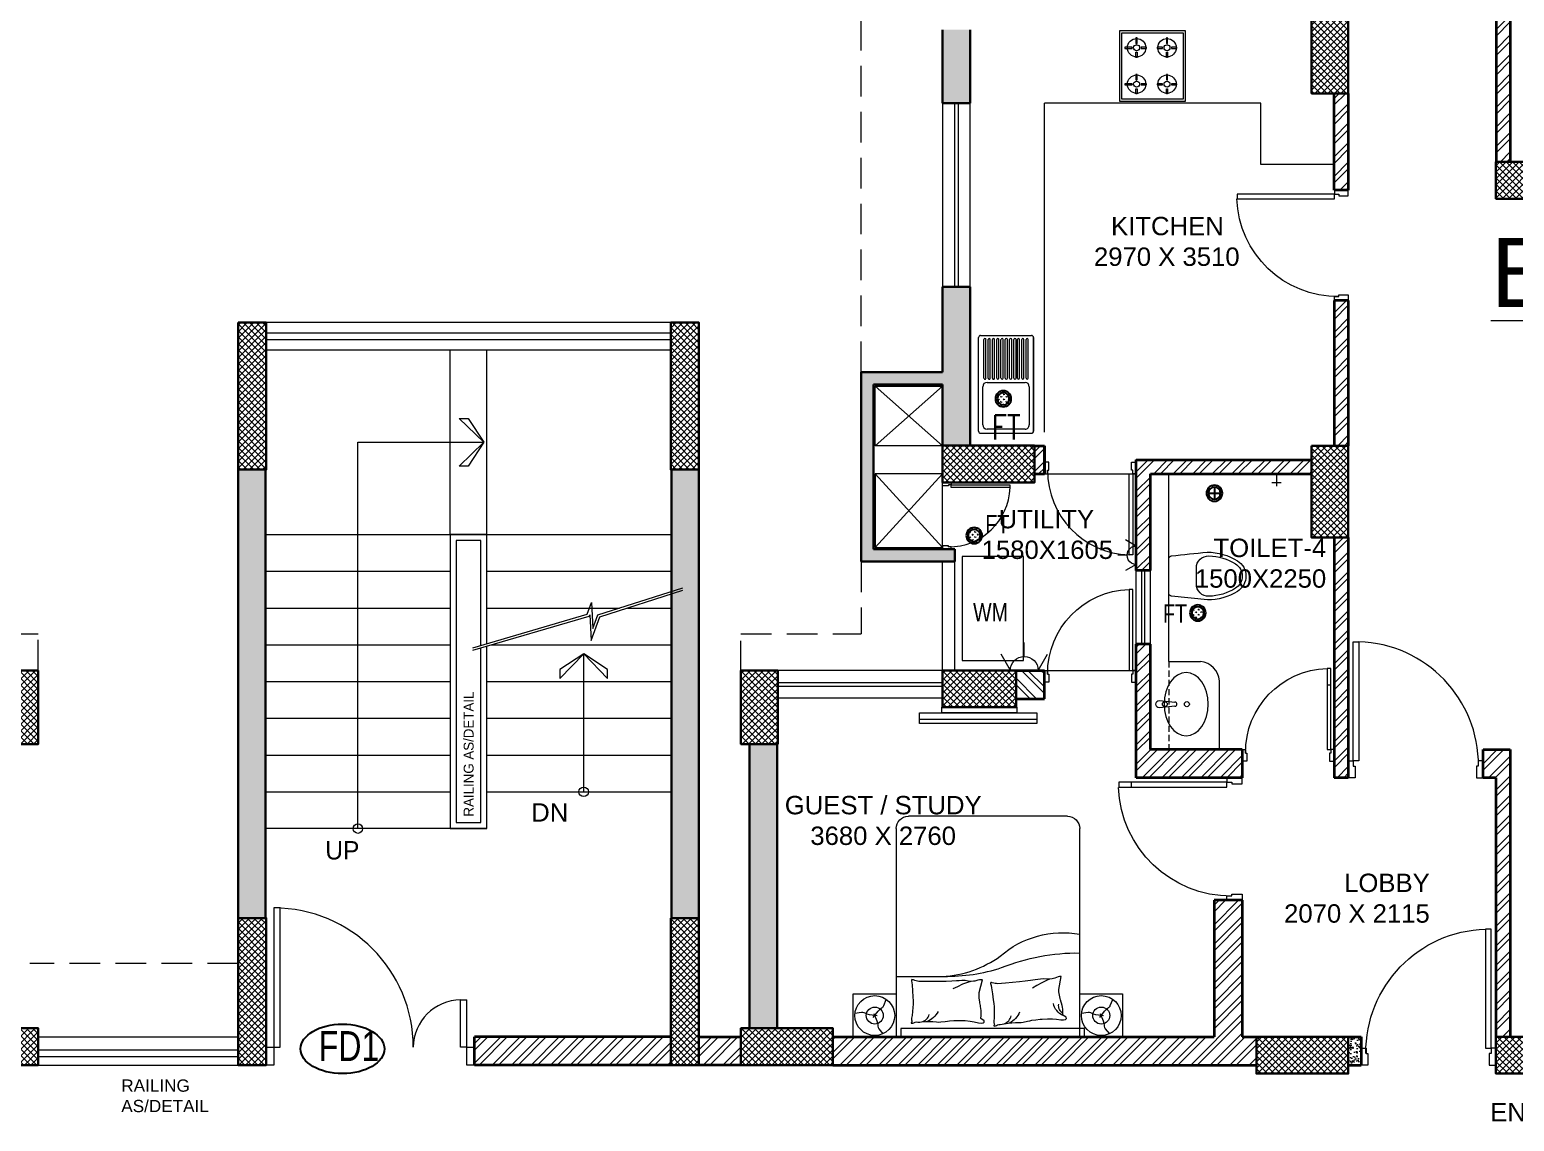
# Model space of a CAD drawing. Header units: millimetres. Extents: x 2919505 to 2966223, y -2460693 to -2283121.
# Drawn here: x 2939426 to 2951538, y -2301320 to -2292411 of the extents above; entities that cross this region are included whole.
import ezdxf
from ezdxf.enums import TextEntityAlignment as Align

# ---------------------------------------------------------------- set-up
doc = ezdxf.new("R2010")
doc.units = ezdxf.units.MM
doc.header["$LTSCALE"] = 100
doc.header["$MEASUREMENT"] = 0
doc.linetypes.add('DASHED2', pattern=[0.375, 0.25, -0.125])
doc.linetypes.add('HIDDEN', pattern=[0.375, 0.25, -0.125])
for name, color, linetype, lineweight in [('ACC BLOCK', 211, 'Continuous', 30), ('ch45_a-3B3T1S_3B3T1S-ch45_twr4_L1-2 _ L5-6_Top-1 - A-EQPM-PRHT', 2, 'Continuous', 13), ('COL H', 252, 'Continuous', 5), ('door', 35, 'Continuous', 13), ('DW-NO', 7, 'Continuous', 25), ('EL-POWER POINT', 5, 'Continuous', 9), ('FIX', 152, 'Continuous', 18), ('fixtures', 151, 'Continuous', 5), ('furn', 12, 'Continuous', 13), ('furniture', 5, 'Continuous', 18), ('hidden', 127, 'HIDDEN', 5), ('MKG TEXT', 7, 'Continuous', 25), ('POWER', 5, 'Continuous', 9), ('PROJ.', 7, 'DASHED2', 18), ('RAILING', 222, 'Continuous', 15), ('Stairs', 2, 'Continuous', 18), ('text', 7, 'Continuous', 9), ('WALL', 1, 'Continuous', 35), ('WALL HATCH', 43, 'Continuous', 5), ('win', 150, 'Continuous', 18)]:
    doc.layers.add(name, color=color, linetype=linetype, lineweight=lineweight)
for name, color, linetype, lineweight, true_color in [('cutout', 7, 'HIDDEN', 20, 0x0544ff), ('Sleevs', 7, 'Continuous', 20, 0xf500f5), ('STR. COLUMN', 7, 'Continuous', 30, 0xf50000)]:
    doc.layers.add(name, color=color, linetype=linetype, lineweight=lineweight, true_color=true_color)
for name, color, linetype in [('MKG  ARROW', 7, 'Continuous'), ('PAEROW', 2, 'Continuous'), ('TEXT-4', 30, 'Continuous')]:
    doc.layers.add(name, color=color, linetype=linetype)
doc.styles.add('ARIAL', font='arial.ttf')
doc.styles.add('CENTURY-GOTHIC', font='GOTHIC.TTF', dxfattribs={"height": 150})
doc.styles.add('MENAKA2', font='romans.shx', dxfattribs={"width": 0.8, "height": 1500})
doc.styles.add('RMJMnotes', font='romans.shx', dxfattribs={"width": 0.8})
doc.styles.add('S', font='GOTHIC.TTF')
doc.styles.get("Standard").update_dxf_attribs({"font": 'sanss___.ttf'})
pattern_1 = [(45, (1553.26, 147869.81), (-79.549513, 79.549513), []), (45, (1606.3, 147869.81), (-79.549513, 79.549513), [])]
pattern_2 = [(45, (36.67, 147869.8), (-79.549513, 79.549513), []), (45, (89.7, 147869.8), (-79.549513, 79.549513), [])]
pattern_3 = [(140, (494018.035, -5246160.6), (6.2752135, 71.7260183), [7.5, -82.5]), (85, (494018.035, -5246160.6), (-75.2192134, -13.8751334), [6, -66]), (190.4514445, (494018.56, -5246154.62), (-68.9439991, 57.8508847), [6.3740192, -70.1142112]), (136.1842, (493998.035, -5246160.6), (16.551928, 106.724133), [11.25, -123.75]), (186.6356355, (493999.41, -5246151.7), (-97.41186, 93.4661946), [9.5610342, -105.171376]), (81.184164, (493998.03, -5246160.6), (-97.41186, 93.4661945), [9, -99]), (111, (494003.035, -5246150.6), (40.2618891, 59.6907052), [7.5, -82.5]), (56, (494003.035, -5246150.6), (-72.5150045, 24.3315332), [6, -66]), (161.4514447, (494006.39, -5246145.62), (-32.2531153, 84.0222377), [6.374019, -70.1142112]), (127.5, (494018.035, -5246160.598), (-33.28938538, 1.21598553), [0, -65.2, 0, -67, 0, -66.25]), (97.5, (494018.035, -5246160.598), (-39.4411712, 26.30695374), [0, -38.2, 0, -63.7, 0, -25.25]), (57.5, (494018.035, -5246182.898), (2.25548717, 53.38224362), [0, -25, 0, -78, 0, -103.5]), (47.5, (494018.035, -5246192.898), (-10.01049823, 58.31861693), [0, -32.5, 0, -51.8, 0, -73.5])]

# ---------------------------------------------------------------- blocks, each defined once
blk = doc.blocks.new('col-1')
at = {"layer": 'COL H', "lineweight": 5, "ltscale": 0.1}
h = blk.add_hatch(dxfattribs=at)
h.set_pattern_fill('ANSI37', color=256, scale=300)
h.paths.add_polyline_path([(2928695, -2448501), (2928695, -2448801), (2929445, -2448801), (2929445, -2448501)])
at = {"layer": 'STR. COLUMN', "color": 4}
blk.add_lwpolyline([(2928695, -2448501), (2928695, -2448801), (2929445, -2448801), (2929445, -2448501)], close=True, dxfattribs=at)
blk = doc.blocks.new('col6')
at = {"layer": 'COL H', "lineweight": 5, "ltscale": 0.1}
h = blk.add_hatch(dxfattribs=at)
h.set_pattern_fill('ANSI37', color=256, scale=300)
h.paths.add_polyline_path([(2936070, -2431591), (2935770, -2431591), (2935770, -2432191), (2936070, -2432191)])
at = {"layer": 'STR. COLUMN', "color": 4}
blk.add_lwpolyline([(2936070, -2431591), (2935770, -2431591), (2935770, -2432191), (2936070, -2432191)], close=True, dxfattribs=at)
blk = doc.blocks.new('col11')
at = {"layer": 'COL H', "lineweight": 5, "ltscale": 0.1}
h = blk.add_hatch(dxfattribs=at)
h.set_pattern_fill('ANSI37', color=256, scale=300)
h.paths.add_polyline_path([(2941089, -2447531), (2941319, -2447531), (2941319, -2448731), (2941089, -2448731)])
at = {"layer": 'STR. COLUMN', "color": 4}
blk.add_lwpolyline([(2941089, -2447531), (2941319, -2447531), (2941319, -2448731), (2941089, -2448731)], close=True, dxfattribs=at)
blk = doc.blocks.new('A$C4EBC2541')
at = {"layer": 'door', "linetype": 'Continuous'}
for p, q in [((34, 120), (34, 958)), ((34, 958), (74, 958)), ((74, 958), (74, 120)), ((74, 120), (34, 120))]:
    blk.add_line(p, q, dxfattribs=at)
for points in [[(48, 0), (0, 0), (0, 120), (34, 120), (34, 82), (48, 82)], [(902, 0), (950, 0), (950, 120), (916, 120), (916, 82), (902, 82)]]:
    blk.add_lwpolyline(points, close=True, dxfattribs=at)
at = {"layer": 'door', "lineweight": 9, "ltscale": 0.5}
blk.add_arc((47, 89), 870, 359.5132, 88.1997, dxfattribs=at)
blk = doc.blocks.new('A$C73D479BF')
at = {"layer": 'door'}
for p, q in [((1586, 145), (1586, 532)), ((1586, 532), (1637, 532)), ((1637, 145), (1637, 532)), ((1637, 145), (1586, 145))]:
    blk.add_line(p, q, dxfattribs=at)
for centre, radius, start, end in [((63, 145), 1137, 0, 90), ((1586, 145), 386, 90, 180)]:
    blk.add_arc(centre, radius, start, end, dxfattribs=at)
for points in [[(114, 145), (114, 1282), (63, 1282), (63, 145)], [(63, 0), (0, 0), (0, 145), (63, 145)], [(1637, 145), (1700, 145), (1700, 0), (1637, 0)]]:
    blk.add_3dface(points, dxfattribs=at)
blk = doc.blocks.new('JHKJHGK')
at = {"layer": 'ch45_a-3B3T1S_3B3T1S-ch45_twr4_L1-2 _ L5-6_Top-1 - A-EQPM-PRHT', "ltscale": 0.005}
for centre, radius in [((-931723, -368988, 0), 74.9), ((-931475, -368988, 0), 74.9), ((-931723, -368988, 0), 24.3), ((-931475, -368988, 0), 24.3), ((-931723, -369285, 0), 74.9), ((-931723, -369285, 0), 24.3), ((-931475, -369285, 0), 74.9), ((-931475, -369285, 0), 24.3)]:
    blk.add_circle(centre, radius, dxfattribs=at)
for points in [[(-931323, -368851, 0), (-931863, -368851, 0), (-931863, -369423, 0), (-931323, -369423, 0)], [(-931341, -368869, 0), (-931845, -368869, 0), (-931845, -369405, 0), (-931341, -369405, 0)], [(-931719, -368908, 0), (-931728, -368908, 0), (-931728, -368952, 0), (-931719, -368952, 0)], [(-931470, -368908, 0), (-931479, -368908, 0), (-931479, -368952, 0), (-931470, -368952, 0)], [(-931759, -368984, 0), (-931818, -368984, 0), (-931818, -368993, 0), (-931759, -368993, 0)], [(-931719, -369068, 0), (-931728, -369068, 0), (-931728, -369024, 0), (-931719, -369024, 0)], [(-931643, -368984, 0), (-931687, -368984, 0), (-931687, -368993, 0), (-931643, -368993, 0)], [(-931511, -368984, 0), (-931555, -368984, 0), (-931555, -368993, 0), (-931511, -368993, 0)], [(-931470, -369068, 0), (-931479, -369068, 0), (-931479, -369024, 0), (-931470, -369024, 0)], [(-931395, -368984, 0), (-931439, -368984, 0), (-931439, -368993, 0), (-931395, -368993, 0)], [(-931759, -369281, 0), (-931818, -369281, 0), (-931818, -369290, 0), (-931759, -369290, 0)], [(-931719, -369205, 0), (-931728, -369205, 0), (-931728, -369249, 0), (-931719, -369249, 0)], [(-931643, -369281, 0), (-931687, -369281, 0), (-931687, -369290, 0), (-931643, -369290, 0)], [(-931511, -369281, 0), (-931555, -369281, 0), (-931555, -369290, 0), (-931511, -369290, 0)], [(-931470, -369205, 0), (-931479, -369205, 0), (-931479, -369249, 0), (-931470, -369249, 0)], [(-931395, -369281, 0), (-931439, -369281, 0), (-931439, -369290, 0), (-931395, -369290, 0)], [(-931719, -369365, 0), (-931728, -369365, 0), (-931728, -369322, 0), (-931719, -369322, 0)], [(-931470, -369365, 0), (-931479, -369365, 0), (-931479, -369322, 0), (-931470, -369322, 0)]]:
    blk.add_3dface(points, dxfattribs=at)
blk = doc.blocks.new('A$C36853A70')
at = {"layer": 'furn', "ltscale": 0.005}
blk.add_line((84, 0), (84, 800), dxfattribs=at)
blk.add_lwpolyline([(39, 648), (0, 648), (0, 136), (39, 136)], close=True, dxfattribs=at)
blk.add_3dface([(111, 800, 0), (39, 800, 0), (39, 0, 0), (111, 0, 0)], dxfattribs=at)
blk = doc.blocks.new('A$C332B1A55')
at = {"layer": 'FIX'}
for p, q in [((0, 18), (0, 432)), ((18, 450), (782, 450)), ((35, 70), (35, 380)), ((70, 415), (381, 415)), ((416, 380), (416, 70)), ((451, 406), (765, 406)), ((451, 389), (765, 389)), ((451, 371), (765, 371)), ((800, 432), (800, 18)), ((451, 354), (765, 354)), ((451, 336), (765, 336)), ((451, 319), (765, 319)), ((451, 301), (765, 301)), ((451, 284), (765, 284)), ((451, 266), (765, 266)), ((451, 248), (765, 248)), ((451, 231), (765, 231)), ((451, 213), (765, 213)), ((451, 196), (765, 196)), ((451, 178), (765, 178)), ((451, 161), (765, 161)), ((451, 143), (765, 143)), ((451, 131), (765, 131)), ((18, 0), (782, 0)), ((782, 0), (18, 0)), ((381, 35), (70, 35)), ((451, 114), (765, 114)), ((451, 96), (765, 96)), ((451, 79), (765, 79)), ((451, 61), (765, 61)), ((451, 44), (765, 44))]:
    blk.add_line(p, q, dxfattribs=at)
for centre, major_axis, start_param, end_param in [((18, 432), (-12.4, 12.4), -0.785398, 0.785398), ((70, 380), (-24.8, 24.8), -0.785398, 0.785398), ((381, 380), (24.8, 24.8), 5.497787, 7.068583), ((451, 397), (6.2, 6.2), 0.785398, 3.926991), ((451, 362), (6.2, 6.2), 0.785398, 3.926991), ((765, 397), (6.2, 6.2), 3.926991, 7.068583), ((765, 362), (-6.2, 6.2), 2.356194, 5.497787), ((782, 432), (12.4, 12.4), 5.497787, 7.068583), ((451, 327), (6.2, 6.2), 0.785398, 3.926991), ((451, 292), (-6.2, 6.2), -0.785398, 2.356194), ((451, 257), (-6.2, 6.2), -0.785398, 2.356194), ((765, 327), (-6.2, 6.2), 2.356194, 5.497787), ((765, 292), (-6.2, 6.2), 2.356194, 5.497787), ((765, 257), (6.2, 6.2), 3.926991, 7.068583), ((451, 222), (-6.2, 6.2), -0.785398, 2.356194), ((451, 187), (-6.2, 6.2), -0.785398, 2.356194), ((451, 152), (-6.2, 6.2), -0.785398, 2.356194), ((451, 123), (-6.2, 6.2), -0.785398, 2.356194), ((765, 222), (6.2, 6.2), 3.926991, 7.068583), ((765, 187), (6.2, 6.2), 3.926991, 7.068583), ((765, 152), (6.2, 6.2), 3.926991, 7.068583), ((765, 123), (6.2, 6.2), 3.926991, 7.068583), ((18, 18), (12.4, 12.4), 2.356194, 3.926991), ((70, 70), (24.8, 24.8), 2.356194, 3.926991), ((381, 70), (24.8, 24.8), 3.926991, 5.497787), ((451, 88), (-6.2, 6.2), -0.785398, 2.356194), ((451, 53), (-6.2, 6.2), -0.785398, 2.356194), ((765, 88), (6.2, 6.2), 3.926991, 7.068583), ((765, 53), (6.2, 6.2), 3.926991, 7.068583), ((782, 18), (-12.4, 12.4), 2.356194, 3.926991)]:
    blk.add_ellipse(centre, major_axis=major_axis, ratio=1, start_param=start_param, end_param=end_param, dxfattribs=at)
blk = doc.blocks.new('FT')
h = blk.add_hatch()
h.set_pattern_fill('GRASS', color=1, scale=30, style=0)
h.set_pattern_definition([(90, (-291077.183, -132848.178), (-21.2132034, 21.2132034), [5.625, -36.801407]), (45, (-291077.183, -132848.178), (-21.2132034, 21.2132034), [5.625, -24.375]), (135, (-291077.183, -132848.178), (-21.2132034, -21.2132034), [5.625, -24.375])])
h.paths.add_polyline_path([(50, 0, 1), (-50, 0, 1)])
at = {"ltscale": 0.01}
for radius in [65, 50]:
    blk.add_circle((0, 0), radius, dxfattribs=at)
blk = doc.blocks.new('FCO')
at = {"ltscale": 0.01}
for radius in [65, 50]:
    blk.add_circle((0, 0), radius, dxfattribs=at)
at = {"layer": 'MKG  ARROW', "color": 1, "ltscale": 0.1}
for p, q in [((-50, 0), (50, 0)), ((0, -50), (0, 50))]:
    blk.add_line(p, q, dxfattribs=at)
blk = doc.blocks.new('WC-WH')
for points in [[(315, 195), (22, 165, 0.384412), (0, 140), (0, -140, 0.383904), (22, -165, 0.001434), (314, -195, 0.140641), (560, -125, 0.259738), (630, 0, 0.259738), (560, 125, 0.139471)], [(225, 65), (225, -65, 0.422961), (328, -165, 0.13189), (544, -100, 0.259738), (600, 0, 0.259738), (544, 100, 0.13189), (328, 165, 0.422961)]]:
    blk.add_lwpolyline(points, format="xyb", close=True)
blk.add_arc((316, -170), 25, 264.2811, 270.16)
blk = doc.blocks.new('power po')
at = {"layer": 'EL-POWER POINT', "ltscale": 2}
for p, q in [((0, 165), (191, 275)), ((165, 0), (330, 0)), ((0, -165), (191, -275))]:
    blk.add_line(p, q, dxfattribs=at)
blk.add_arc((0, 0), 165, 270, 90, dxfattribs=at)
blk = doc.blocks.new('16A')
at = {"layer": 'EL-POWER POINT', "ltscale": 2, "xscale": -0.0391304347848196, "yscale": 0.0391304347795085, "zscale": 0.039130434782787, "rotation": 269.9774580211669}
blk.add_blockref('power po', (0.71, 0), dxfattribs=at)

msp = doc.modelspace()

# ---------------------------------------------------------------- hatches: boundary and pattern name
at = {"layer": 'WALL HATCH'}
h = msp.add_hatch(dxfattribs=at)
h.set_pattern_fill('ANSI32', color=256, scale=300, style=0)
h.set_pattern_definition(pattern_1)
h.paths.add_polyline_path([(2951504.2, -2291306.5), (2951389.2, -2291306.5), (2951389.2, -2293491.3), (2951504.2, -2293491.3)])
h = msp.add_hatch(dxfattribs=at)
h.set_pattern_fill('AR-CONC', color=8, scale=10, angle=90, style=0)
h.set_pattern_definition(pattern_3)
h.paths.add_polyline_path([(2946874.2, -2293011.4), (2946874.2, -2292411.4), (2947099.2, -2292411.4), (2947099.2, -2293011.4)])
h.paths.add_polyline_path([(2946874.2, -2295806.4), (2946874.2, -2294511.4), (2947099.2, -2294511.4), (2947099.2, -2295806.4)])
h = msp.add_hatch(dxfattribs=at)
h.set_pattern_fill('ANSI32', color=256, scale=300, style=0)
h.set_pattern_definition([(45, (0, 147869.8), (-79.549513, 79.549513), []), (45, (53.03, 147869.8), (-79.549513, 79.549513), [])])
h.paths.add_polyline_path([(2948454.2, -2298516.6), (2948454.2, -2297871.4), (2948454.2, -2297871.4), (2948454.2, -2297776.7), (2948454.2, -2297427.9), (2948569.2, -2297426.5), (2948569.2, -2298286.6), (2949319.2, -2298286.6), (2949319.2, -2298516.6), (2949190.6, -2298516.6), (2949189.2, -2298516.6)])
h.paths.add_polyline_path([(2950069.2, -2295806.4), (2950069.2, -2294621.3), (2950184.2, -2294621.3), (2950184.2, -2295806.4)])
h.paths.add_polyline_path([(2950184.2, -2292964.1), (2950184.2, -2292931.4), (2950069.2, -2292931.4), (2950069.2, -2293721.3), (2950184.2, -2293721.3), (2950184.2, -2292967.8)])
h.paths.add_polyline_path([(2949884.2, -2296036.3), (2949884.2, -2295921.3), (2948454.2, -2295920), (2948454.2, -2296826.5), (2948569.2, -2296826.5), (2948569.2, -2296035)])
h.paths.add_polyline_path([(2950184.2, -2296582.3), (2950184.2, -2296556.4), (2950069.2, -2296556.4), (2950069.2, -2298421.9), (2950069.2, -2298516.6), (2950184.2, -2298516.6), (2950184.2, -2296594.8)])
h = msp.add_hatch(dxfattribs=at)
h.set_pattern_fill('AR-CONC', color=8, scale=10, angle=90, style=0)
h.set_pattern_definition(pattern_3)
h.paths.add_polyline_path([(2946874.4, -2295306.4), (2946309.2, -2295306.4), (2946309.2, -2296651.4), (2946974.2, -2296651.4), (2946974.2, -2296751.4), (2946209.2, -2296751.4), (2946209.2, -2295206.4), (2946874.4, -2295206.4)])
h = msp.add_hatch(dxfattribs=at)
h.set_pattern_fill('ANSI32', color=256, scale=300, style=0)
h.set_pattern_definition(pattern_1)
h.paths.add_polyline_path([(2947624.2, -2295806.4), (2947624.2, -2296035.8), (2947704.2, -2296035.7), (2947704.2, -2295806.3)])
h = msp.add_hatch(dxfattribs=at)
h.set_pattern_fill('AR-CONC', color=8, scale=10, style=0)
h.set_pattern_definition([(50, (450, 147869.8), (71.7260183, -6.2752135), [7.5, -82.5]), (355, (450, 147869.8), (-13.8751334, 75.2192134), [6, -66]), (100.4514445, (455.98, 147869.28), (57.8508847, 68.9439991), [6.3740192, -70.1142112]), (46.1842, (450, 147889.8), (106.724133, -16.551928), [11.25, -123.75]), (96.6356355, (458.89, 147888.42), (93.4661946, 97.41186), [9.5610342, -105.171376]), (351.184164, (450, 147889.8), (93.4661945, 97.41186), [9, -99]), (21, (460, 147884.8), (59.6907052, -40.2618891), [7.5, -82.5]), (326, (460, 147884.8), (24.3315332, 72.5150045), [6, -66]), (71.4514447, (464.975, 147881.446), (84.0222377, 32.2531153), [6.374019, -70.1142112]), (37.5, (450, 147869.8), (1.21598553, 33.28938538), [0, -65.2, 0, -67, 0, -66.25]), (7.5, (450, 147869.8), (26.30695374, 39.4411712), [0, -38.2, 0, -63.7, 0, -25.25]), (327.5, (427.7, 147869.8), (53.38224362, -2.25548717), [0, -25, 0, -78, 0, -103.5]), (317.5, (417.7, 147869.8), (58.31861693, 10.01049823), [0, -32.5, 0, -51.8, 0, -73.5])])
h.paths.add_polyline_path([(2941350.9, -2296001.3), (2941125.9, -2296001.3), (2941125.9, -2299661.3), (2941125.9, -2299661.3), (2941350.9, -2299661.3)])
h = msp.add_hatch(dxfattribs=at)
h.set_pattern_fill('AR-CONC', color=8, scale=10, style=0)
h.set_pattern_definition([(50, (909.996, 147869.8), (71.7260183, -6.2752135), [7.5, -82.5]), (355, (909.996, 147869.8), (-13.8751334, 75.2192134), [6, -66]), (100.4514445, (915.97, 147869.28), (57.8508847, 68.9439991), [6.3740192, -70.1142112]), (46.1842, (910, 147889.8), (106.724133, -16.551928), [11.25, -123.75]), (96.6356355, (918.89, 147888.42), (93.4661946, 97.41186), [9.5610342, -105.171376]), (351.184164, (910, 147889.8), (93.4661945, 97.41186), [9, -99]), (21, (919.996, 147884.8), (59.6907052, -40.2618891), [7.5, -82.5]), (326, (919.996, 147884.8), (24.3315332, 72.5150045), [6, -66]), (71.4514447, (924.97, 147881.446), (84.0222377, 32.2531153), [6.374019, -70.1142112]), (37.5, (909.996, 147869.8), (1.21598553, 33.28938538), [0, -65.2, 0, -67, 0, -66.25]), (7.5, (909.996, 147869.8), (26.30695374, 39.4411712), [0, -38.2, 0, -63.7, 0, -25.25]), (327.5, (887.696, 147869.8), (53.38224362, -2.25548717), [0, -25, 0, -78, 0, -103.5]), (317.5, (877.696, 147869.8), (58.31861693, 10.01049823), [0, -32.5, 0, -51.8, 0, -73.5])])
h.paths.add_polyline_path([(2944885.9, -2296001.3), (2944660.9, -2296001.3), (2944660.9, -2299661.3), (2944885.9, -2299661.3), (2944885.9, -2299647.7), (2944885.9, -2299659.7)])
h = msp.add_hatch(dxfattribs=at)
h.set_pattern_fill('ANSI32', color=256, scale=300, angle=-90, style=0)
h.set_pattern_definition([(315, (-1286.74, 147984.81), (79.549513, 79.549513), []), (315, (-1286.74, 147931.77), (79.549513, 79.549513), [])])
h.paths.add_polyline_path([(2947474.2, -2297871.4), (2947474.2, -2297641.4), (2947704.2, -2297641.4), (2947704.2, -2297871.4)])
h = msp.add_hatch(dxfattribs=at)
h.set_pattern_fill('AR-CONC', color=8, scale=10, style=0)
h.set_pattern_definition([(50, (73.466, 147869.8), (71.7260183, -6.2752135), [7.5, -82.5]), (355, (73.466, 147869.8), (-13.8751334, 75.2192134), [6, -66]), (100.4514445, (79.44, 147869.28), (57.8508847, 68.9439991), [6.3740192, -70.1142112]), (46.1842, (73.47, 147889.8), (106.724133, -16.551928), [11.25, -123.75]), (96.6356355, (82.36, 147888.42), (93.4661946, 97.41186), [9.5610342, -105.171376]), (351.184164, (73.47, 147889.8), (93.4661945, 97.41186), [9, -99]), (21, (83.466, 147884.8), (59.6907052, -40.2618891), [7.5, -82.5]), (326, (83.466, 147884.8), (24.3315332, 72.5150045), [6, -66]), (71.4514447, (88.44, 147881.446), (84.0222377, 32.2531153), [6.374019, -70.1142112]), (37.5, (73.466, 147869.8), (1.21598553, 33.28938538), [0, -65.2, 0, -67, 0, -66.25]), (7.5, (73.466, 147869.8), (26.30695374, 39.4411712), [0, -38.2, 0, -63.7, 0, -25.25]), (327.5, (51.166, 147869.8), (53.38224362, -2.25548717), [0, -25, 0, -78, 0, -103.5]), (317.5, (41.166, 147869.8), (58.31861693, 10.01049823), [0, -32.5, 0, -51.8, 0, -73.5])])
h.paths.add_polyline_path([(2945299.3, -2300561.3), (2945524.3, -2300561.3), (2945524.3, -2300111.3), (2945524.3, -2300631.3), (2945524.3, -2298091.4), (2945524.3, -2298091.4), (2945524.3, -2298241.4), (2945299.3, -2298241.4)])
h = msp.add_hatch(dxfattribs=at)
h.set_pattern_fill('ANSI32', color=256, scale=300, style=0)
h.set_pattern_definition(pattern_1)
h.paths.add_polyline_path([(2951284.2, -2298516.6), (2951284.2, -2298286.6), (2951504.2, -2298286.6), (2951504.2, -2300631.3), (2951389.2, -2300631.3), (2951389.2, -2298516.6)])
h = msp.add_hatch(dxfattribs=at)
h.set_pattern_fill('ANSI32', color=256, scale=300, style=0)
h.set_pattern_definition(pattern_2)
h.paths.add_polyline_path([(2945979.2, -2300861.3), (2945992.4, -2300861.3), (2946117.4, -2300861.3), (2949434.2, -2300861.3), (2949434.2, -2300631.3), (2945979.2, -2300631.3)])
h.paths.add_polyline_path([(2949319.2, -2299516.6), (2949089.2, -2299516.6), (2949089.2, -2300631.3), (2949319.2, -2300631.3)])
h = msp.add_hatch(dxfattribs=at)
h.set_pattern_fill('ANSI32', color=256, scale=300, style=0)
h.set_pattern_definition([(45, (700.14, 147869.8), (-79.549513, 79.549513), []), (45, (753.17, 147869.8), (-79.549513, 79.549513), [])])
h.paths.add_polyline_path([(2943055.9, -2300631.3), (2943055.9, -2300861.3), (2944655.9, -2300861.3), (2944655.9, -2300631.3)])
h = msp.add_hatch(dxfattribs=at)
h.set_pattern_fill('ANSI32', color=256, scale=300, style=0)
h.set_pattern_definition(pattern_2)
h.paths.add_polyline_path([(2945229.3, -2300861.3), (2945229.3, -2300631.3), (2944885.9, -2300631.3), (2944885.9, -2300861.3)])
h = msp.add_hatch(dxfattribs=at)
h.set_pattern_fill('AR-CONC', color=256, scale=10, style=0)
h.set_pattern_definition([(50, (0, 147869.805), (71.7260183, -6.2752135), [7.5, -82.5]), (355, (0, 147869.805), (-13.8751334, 75.2192134), [6, -66]), (100.4514445, (5.98, 147869.28), (57.8508847, 68.9439991), [6.3740192, -70.1142112]), (46.1842, (0, 147889.805), (106.724133, -16.551928), [11.25, -123.75]), (96.6356355, (8.89, 147888.43), (93.4661946, 97.41186), [9.5610342, -105.171376]), (351.184164, (0, 147889.8), (93.4661945, 97.41186), [9, -99]), (21, (10, 147884.805), (59.6907052, -40.2618891), [7.5, -82.5]), (326, (10, 147884.805), (24.3315332, 72.5150045), [6, -66]), (71.4514447, (14.974, 147881.45), (84.0222377, 32.2531153), [6.374019, -70.1142112]), (37.5, (0, 147869.805), (1.21598553, 33.28938538), [0, -65.2, 0, -67, 0, -66.25]), (7.5, (0, 147869.805), (26.30695374, 39.4411712), [0, -38.2, 0, -63.7, 0, -25.25]), (327.5, (-22.3, 147869.805), (53.38224362, -2.25548717), [0, -25, 0, -78, 0, -103.5]), (317.5, (-32.3, 147869.805), (58.31861693, 10.01049823), [0, -32.5, 0, -51.8, 0, -73.5])])
h.paths.add_polyline_path([(2950289.2, -2300631.3), (2950184.2, -2300631.3), (2950184.2, -2300861.3), (2950289.2, -2300861.3)])

# ---------------------------------------------------------------- linework, layer by layer
at = {"layer": 'ACC BLOCK', "ltscale": 0.1}
for p, q in [((2946874.2, -2293011.4), (2946874.2, -2292411.4)), ((2947099.2, -2293011.4), (2947099.2, -2292411.4)), ((2947099.2, -2293011.4), (2946874.2, -2293011.4)), ((2947099.2, -2294511.4), (2946874.2, -2294511.4)), ((2946874.2, -2295206.4), (2946874.2, -2294511.4)), ((2947099.2, -2295806.4), (2947099.2, -2294511.4)), ((2946874.2, -2295206.4), (2946209.2, -2295206.4)), ((2946209.2, -2296751.4), (2946209.2, -2295206.4)), ((2946874.2, -2295306.4), (2946309.2, -2295306.4)), ((2946309.2, -2296651.4), (2946309.2, -2295306.4)), ((2946874.2, -2295921.4), (2946874.2, -2295306.4)), ((2941125.9, -2299661.3), (2941125.9, -2296001.3)), ((2941350.9, -2299661.3), (2941350.9, -2296001.3)), ((2944660.9, -2299661.3), (2944660.9, -2296001.3)), ((2944885.9, -2299661.3), (2944885.9, -2296001.3)), ((2946974.2, -2296751.4), (2946209.2, -2296751.4)), ((2946974.2, -2296651.4), (2946309.2, -2296651.4)), ((2946974.2, -2296751.4), (2946974.2, -2296651.4)), ((2945299.3, -2298241.4), (2945299.3, -2300561.3)), ((2945524.3, -2298241.4), (2945524.3, -2300561.3))]:
    msp.add_line(p, q, dxfattribs=at)
at = {"layer": 'ch45_a-3B3T1S_3B3T1S-ch45_twr4_L1-2 _ L5-6_Top-1 - A-EQPM-PRHT', "ltscale": 0.005}
for points in [[(2948856.5, -2292422.1), (2948316.9, -2292422.1), (2948316.9, -2292993.6), (2948856.5, -2292993.6)], [(2948839, -2292439.6), (2948334.4, -2292439.6), (2948334.4, -2292976.1), (2948839, -2292976.1)]]:
    msp.add_3dface(points, dxfattribs=at)
at = {"layer": 'cutout', "color": 160, "linetype": 'Continuous', "ltscale": 0.1, "true_color": 0x0040ff}
for p, q in [((2946324.2, -2295806.4), (2946874.2, -2295321.4)), ((2946324.2, -2295321.4), (2946874.2, -2295806.4)), ((2946874.2, -2296636.4), (2946324.2, -2296036.4)), ((2946874.2, -2296036.4), (2946324.2, -2296636.4))]:
    msp.add_line(p, q, dxfattribs=at)
for points in [[(2946324.2, -2295321.4), (2946874.2, -2295321.4), (2946874.2, -2295806.4), (2946324.2, -2295806.4)], [(2946874.2, -2296636.4), (2946874.2, -2296036.4), (2946324.2, -2296036.4), (2946324.2, -2296636.4)]]:
    msp.add_lwpolyline(points, close=True, dxfattribs=at)
at = {"layer": 'door', "linetype": 'Continuous'}
for p, q in [((2948454.2, -2296033.6), (2948454.2, -2295920)), ((2950042.7, -2297760), (2950010.8, -2297760)), ((2948411.3, -2298548.4), (2948411.3, -2298586.7))]:
    msp.add_line(p, q, dxfattribs=at)
at = {"layer": 'door'}
for p, q in [((2947704.2, -2296036.4), (2948454.2, -2296035)), ((2947704.2, -2297641.4), (2948454.2, -2297641.4))]:
    msp.add_line(p, q, dxfattribs=at)
at = {"layer": 'DW-NO', "color": 1, "true_color": 0xff0f0f}
msp.add_ellipse((2941978, -2300729.2), major_axis=(341.7, 0), ratio=0.5917993, start_param=-0.0000408, end_param=6.2831445, dxfattribs=at)
at = {"layer": 'fixtures'}
for p, q in [((2949469.2, -2293011.4), (2947704.2, -2293011.4)), ((2947704.2, -2295695.9), (2947704.2, -2293011.4)), ((2949469.2, -2293511.4), (2949469.2, -2293011.4)), ((2950069.2, -2293511.4), (2949469.2, -2293511.4)), ((2948719.2, -2297567.4), (2948719.2, -2296036.4)), ((2948719.2, -2297567.4), (2948979.1, -2297567.4)), ((2949134.2, -2298285.2), (2949134.2, -2297725))]:
    msp.add_line(p, q, dxfattribs=at)
at = {"layer": 'fixtures', "color": 8, "linetype": 'DASHED2', "ltscale": 2}
msp.add_line((2948719.2, -2297567.4), (2948719.2, -2298286.6), dxfattribs=at)
at = {"layer": 'fixtures', "extrusion": (-0.000487145, 0.000416143, 1)}
for p, q in [((2948643.2, -2297885, -72.2), (2948769.3, -2297899.6, -72.1)), ((2948769.3, -2297932.6, -72.1), (2948643.2, -2297947.2, -72.2))]:
    msp.add_line(p, q, dxfattribs=at)
for centre, radius in [((2948686.5, -2297915.3, -2464.9), 19.6), ((2948866.5, -2297915.3, -2464.9), 20.6)]:
    msp.add_circle(centre, radius, dxfattribs=at)
at = {"layer": 'fixtures'}
msp.add_arc((2948958.9, -2297742.4), 176.2, 5.68983, 83.42076, dxfattribs=at)
at = {"layer": 'fixtures', "extrusion": (0.000487145, -0.000416143, -1)}
msp.add_arc((-2948643.5, -2297915.3, 2464.9), 31.1, 271.38488, 88.61512, dxfattribs=at)
at = {"layer": 'fixtures', "extrusion": (-0.000487145, 0.000416143, 1)}
msp.add_arc((2948769, -2297915.3, -2464.9), 16.5, 270.00007, 89.99993, dxfattribs=at)
at = {"layer": 'fixtures', "extrusion": (0.000487145, -0.000416143, -1)}
msp.add_ellipse((2948861.5, -2297916.1, -72.1), major_axis=(0, 257.7, -0.1), ratio=0.6983568, dxfattribs=at)
at = {"layer": 'furniture', "extrusion": (0, 0, -1)}
for p, q in [((2946495, -2298931.3), (2946495, -2300631.3)), ((2947892.9, -2298831.3), (2946595, -2298831.3)), ((2947992.9, -2300631.3), (2947992.9, -2298931.3)), ((2946588.1, -2300631.5), (2948032.4, -2300631.3))]:
    msp.add_line(p, q, dxfattribs=at)
at = {"layer": 'furniture'}
msp.add_lwpolyline([(2947033.4, -2296710.2), (2947033.4, -2297559.7), (2947533.8, -2297559.7), (2947533.8, -2296710.2)], close=True, dxfattribs=at)
at = {"layer": 'furniture', "flags": 128}
for points in [[(2946872.4, -2300137.3, 0.1472237), (2947344.1, -2299972.2, -0.2275172), (2947992.9, -2299793.9)], [(2946495, -2300137.3), (2946884.2, -2300137.3, 0.0810958), (2947355.9, -2300066.5, -0.1019567), (2947992.9, -2299947)], [(2946307.8, -2300472), (2946347.1, -2300421.7), (2946360.8, -2300407.6), (2946374.1, -2300397.2), (2946380.2, -2300392.8, 0.2017594), (2946394.3, -2300375.7), (2946413.9, -2300325)], [(2948155.7, -2300472), (2948194.9, -2300421.7), (2948208.6, -2300407.6), (2948222, -2300397.2), (2948228, -2300392.8, 0.2017594), (2948242.1, -2300375.7), (2948261.8, -2300325)], [(2946339.5, -2300459.1), (2946276.3, -2300450.2), (2946257.3, -2300445.3), (2946241.6, -2300439), (2946234.8, -2300435.9, 0.2017594), (2946212.9, -2300432.3), (2946159.2, -2300440.6)], [(2946312.9, -2300441.5), (2946336.8, -2300500.7), (2946342.1, -2300519.6), (2946344.5, -2300536.4), (2946345.2, -2300543.8, 0.2017594), (2946353, -2300564.5), (2946387.1, -2300606.9)], [(2948187.4, -2300459.1), (2948124.2, -2300450.2), (2948105.1, -2300445.3), (2948089.4, -2300439), (2948082.6, -2300435.9, 0.2017594), (2948060.8, -2300432.3), (2948007, -2300440.6)], [(2948160.7, -2300441.5), (2948184.7, -2300500.7), (2948190, -2300519.6), (2948192.3, -2300536.4), (2948193.1, -2300543.8, 0.2017594), (2948200.8, -2300564.5), (2948235, -2300606.9)]]:
    msp.add_lwpolyline(points, format="xyb", dxfattribs=at)
for points in [[(2947266.8, -2300187.6), (2947265.2, -2300192.8), (2947265.8, -2300196.9), (2947269.7, -2300213.4), (2947272.6, -2300230), (2947279.9, -2300279.2), (2947287, -2300328.4), (2947291, -2300359.6), (2947293.6, -2300387), (2947294.9, -2300414.4), (2947295.3, -2300446.3), (2947294.4, -2300478.2), (2947292.3, -2300500.3), (2947291.7, -2300508.2), (2947292.3, -2300516), (2947294.9, -2300523.4), (2947296.3, -2300528.7), (2947295.8, -2300534.1), (2947294.1, -2300536.2), (2947291.5, -2300536.9), (2947291.2, -2300539), (2947291.2, -2300541.6), (2947298.2, -2300542.6), (2947298.2, -2300542.6), (2947306.3, -2300541.3), (2947313.5, -2300537.6), (2947323.2, -2300532.2), (2947333.8, -2300529), (2947344.4, -2300529.8), (2947360.5, -2300528.2), (2947376, -2300523.7), (2947407.8, -2300519), (2947437.7, -2300516.4), (2947467.6, -2300514.6), (2947497.5, -2300514), (2947514.7, -2300513.4), (2947531.8, -2300511.7), (2947567.4, -2300503.6), (2947584.6, -2300500), (2947601.8, -2300496.3), (2947635.6, -2300491.4), (2947669.4, -2300486.5), (2947687, -2300485.5), (2947728.7, -2300483.2), (2947770.5, -2300483.7), (2947802.4, -2300487.4), (2947838.2, -2300491.9), (2947860.2, -2300491.6), (2947876.4, -2300488.5), (2947884.4, -2300481.2), (2947883.4, -2300470.4), (2947883.4, -2300470.4), (2947856, -2300455.3), (2947856, -2300430.8), (2947854.5, -2300406), (2947852.4, -2300390.1), (2947849, -2300374.5), (2947844.3, -2300357.1), (2947841.9, -2300348.3), (2947836.2, -2300329.6), (2947833.6, -2300319.1), (2947827.8, -2300291.2), (2947823.3, -2300263), (2947822.8, -2300253.9), (2947823.6, -2300244.8), (2947840.5, -2300138.3), (2947827.9, -2300139.5), (2947816.3, -2300142.2), (2947802.2, -2300146.4), (2947788.5, -2300151.5), (2947778.5, -2300155.1), (2947768.2, -2300157.7), (2947747.1, -2300160.2), (2947725.8, -2300159.5), (2947699.2, -2300158.1), (2947672.6, -2300160), (2947651.6, -2300163), (2947630.6, -2300166.4), (2947591.4, -2300172.4), (2947547.1, -2300178), (2947502.7, -2300182.9), (2947444.8, -2300188.7), (2947386.8, -2300193.8), (2947355.8, -2300195.9), (2947324.8, -2300197.1), (2947313.9, -2300196.9), (2947302.9, -2300195.9), (2947292.7, -2300193.1), (2947279.6, -2300189.1), (2947273.2, -2300188.1)], [(2946623.4, -2300163.9), (2946621.4, -2300168.8), (2946621.6, -2300173), (2946624.1, -2300189.7), (2946625.6, -2300206.5), (2946628.5, -2300256.2), (2946631.3, -2300305.8), (2946632.6, -2300337.2), (2946632.7, -2300364.7), (2946631.7, -2300392.2), (2946629.3, -2300424), (2946625.6, -2300455.7), (2946621.6, -2300477.5), (2946620.4, -2300485.3), (2946620.2, -2300493.2), (2946622.1, -2300500.8), (2946623.1, -2300506.1), (2946622.1, -2300511.5), (2946620.3, -2300513.5), (2946617.6, -2300513.9), (2946617.1, -2300516), (2946616.9, -2300518.6), (2946623.8, -2300520.2), (2946623.8, -2300520.2), (2946632, -2300519.6), (2946639.5, -2300516.5), (2946649.6, -2300512), (2946660.5, -2300509.7), (2946670.9, -2300511.5), (2946687.1, -2300511.3), (2946703, -2300508.2), (2946735, -2300506.3), (2946765.1, -2300506.3), (2946795, -2300507.1), (2946824.8, -2300509.1), (2946842, -2300510), (2946859.2, -2300509.7), (2946895.4, -2300504.8), (2946912.8, -2300502.7), (2946930.3, -2300500.5), (2946964.4, -2300498.6), (2946998.5, -2300496.6), (2947016.1, -2300497.2), (2947057.8, -2300498.6), (2947099.4, -2300502.7), (2947130.9, -2300509.2), (2947166.1, -2300516.7), (2947188.1, -2300518.3), (2947204.5, -2300516.7), (2947213.1, -2300510.1), (2947213, -2300499.3), (2947213, -2300499.3), (2947187.1, -2300481.9), (2947189.2, -2300457.4), (2947189.9, -2300432.6), (2947189.2, -2300416.6), (2947187.2, -2300400.7), (2947184, -2300383), (2947182.3, -2300374), (2947178.3, -2300354.8), (2947176.6, -2300344.2), (2947173.3, -2300315.9), (2947171.3, -2300287.5), (2947171.5, -2300278.3), (2947173.1, -2300269.3), (2947199.3, -2300164.7), (2947186.6, -2300164.8), (2947174.9, -2300166.5), (2947160.4, -2300169.4), (2947146.3, -2300173.3), (2947136, -2300176), (2947125.5, -2300177.7), (2947104.3, -2300178.4), (2947083.2, -2300175.8), (2947056.8, -2300172.1), (2947030.1, -2300171.7), (2947008.9, -2300172.9), (2946987.7, -2300174.4), (2946948.2, -2300176.9), (2946903.5, -2300178.6), (2946858.9, -2300179.7), (2946800.7, -2300180.4), (2946742.4, -2300180.4), (2946711.4, -2300179.8), (2946680.4, -2300178.3), (2946669.5, -2300177.2), (2946658.7, -2300175.2), (2946648.8, -2300171.6), (2946636, -2300166.5), (2946629.8, -2300164.9)]]:
    msp.add_lwpolyline(points, close=True, dxfattribs=at)
for points in [[(2947103.1, -2300178.3), (2947077.8, -2300186.7), (2947060.2, -2300193.3), (2947037.6, -2300202.3), (2946995.4, -2300222.1), (2946958.4, -2300240)], [(2947745.9, -2300160.3), (2947721.4, -2300170.8), (2947704.4, -2300178.9), (2947682.8, -2300189.9), (2947642.5, -2300213.3), (2947607.1, -2300234.3)]]:
    msp.add_lwpolyline(points, dxfattribs=at)
at = {"layer": 'furniture'}
for centre, radius in [((2946320.8, -2300457.3), 162.5), ((2946320.8, -2300457.3), 69.6), ((2948168.7, -2300457.3), 162.5), ((2948168.7, -2300457.3), 69.6)]:
    msp.add_circle(centre, radius, dxfattribs=at)
at = {"layer": 'furniture', "extrusion": (0, 0, -1)}
for centre, radius, start, end in [((-2946595, -2298931.3), 100, 0, 90), ((-2947892.9, -2298931.3), 100, 90, 180), ((-2947906.3, -2300334.5), 131, 292.49015, 349.2392), ((-2947895.5, -2300376.7), 74.8, 301.62547, 9.84137), ((-2946683.3, -2300346.5), 171.9, 206.91345, 248.22409), ((-2947342.3, -2300364.4), 171.9, 201.91345, 243.22409)]:
    msp.add_arc(centre, radius, start, end, dxfattribs=at)
at = {"layer": 'furniture'}
for centre, start, end in [((2946683.7, -2300425.8), 283.20869, 344.2869), ((2947349.6, -2300443.4), 288.20869, 349.2869)]:
    msp.add_arc(centre, 84.6, start, end, dxfattribs=at)
for points in [[(2946145, -2300631.3), (2946145, -2300281.3), (2946495, -2300281.3), (2946495, -2300631.3)], [(2947992.9, -2300631.3), (2947992.9, -2300281.3), (2948342.9, -2300281.3), (2948342.9, -2300631.3)], [(2946534.5, -2300561.8), (2946534.5, -2300631.3), (2948032.4, -2300631.3), (2948032.4, -2300561.8)]]:
    msp.add_3dface(points, dxfattribs=at)
at = {"layer": 'hidden'}
msp.add_line((2946874.2, -2296636.4), (2946874.2, -2296151.4), dxfattribs=at)
at = {"layer": 'PROJ.', "ltscale": 10}
for p, q in [((2946209.2, -2295206.4), (2946209.2, -2292111.4)), ((2946209.2, -2296751.4), (2946209.2, -2297341.4)), ((2938515.9, -2297341.4), (2939495.9, -2297341.4)), ((2939495.9, -2297641.4), (2939495.9, -2297341.4)), ((2945229.2, -2297341.4), (2946209.2, -2297341.4)), ((2945229.2, -2297647.9), (2945229.2, -2297341.4)), ((2941126, -2300031.3), (2939426, -2300031.3))]:
    msp.add_line(p, q, dxfattribs=at)
at = {"layer": 'RAILING'}
for p, q in [((2946874.2, -2297641.4), (2946874.2, -2296751.4)), ((2946974.2, -2297641.4), (2946974.2, -2296751.4)), ((2939495.9, -2300631.3), (2941125.9, -2300631.3)), ((2939495.9, -2300736.4), (2941125.9, -2300736.4)), ((2939495.9, -2300791.4), (2941125.9, -2300791.4)), ((2939495.9, -2300861.3), (2941125.9, -2300861.3))]:
    msp.add_line(p, q, dxfattribs=at)
for points in [[(2943155.9, -2297420.4), (2943155.9, -2296531.3), (2942856.1, -2296531.3), (2942856.1, -2298931.3), (2943155.9, -2298931.3), (2943155.9, -2297441.3)], [(2943105.9, -2297435.7), (2943105.9, -2296581.3), (2942906.1, -2296581.3), (2942906.1, -2298881.3), (2943105.9, -2298881.3), (2943105.9, -2297456.6)]]:
    msp.add_lwpolyline(points, dxfattribs=at)
at = {"layer": 'Sleevs', "ltscale": 0.1}
for p, q in [((2949560.4, -2296107), (2949635.4, -2296107)), ((2949597.9, -2296036.4), (2949597.9, -2296137.9))]:
    msp.add_line(p, q, dxfattribs=at)
at = {"layer": 'Stairs'}
for p, q in [((2942855.9, -2296531.3), (2942855.9, -2295026.3)), ((2943155.9, -2297420.4), (2943155.9, -2295026.3)), ((2941350.9, -2296531.3), (2944660.9, -2296531.3)), ((2942856.1, -2296531.3), (2942856.1, -2298931.3)), ((2941350.9, -2296831.3), (2942856.1, -2296831.3)), ((2943155.9, -2296831.3), (2944660.9, -2296831.3)), ((2941350.9, -2297131.3), (2942856.1, -2297131.3)), ((2941355.9, -2297131.3), (2942856.1, -2297131.3)), ((2943155.9, -2297131.3), (2944238.2, -2297131.3)), ((2944303.5, -2297131.3), (2944660.9, -2297131.3)), ((2941350.9, -2297431.3), (2942856.1, -2297431.3)), ((2943155.9, -2298931.3), (2943155.9, -2297441.3)), ((2943194.8, -2297431.3), (2944660.9, -2297431.3)), ((2941350.9, -2297731.3), (2942856.1, -2297731.3)), ((2943155.9, -2297731.3), (2944660.9, -2297731.3)), ((2941350.9, -2298031.3), (2942856.1, -2298031.3)), ((2943155.9, -2298031.3), (2944660.9, -2298031.3)), ((2941350.9, -2298331.3), (2942856.1, -2298331.3)), ((2943155.9, -2298331.3), (2944660.9, -2298331.3)), ((2941350.9, -2298631.3), (2942856.1, -2298631.3)), ((2943155.9, -2298631.3), (2944660.9, -2298631.3)), ((2943155.9, -2298931.3), (2941350.9, -2298931.3))]:
    msp.add_line(p, q, dxfattribs=at)
at = {"layer": 'Stairs', "extrusion": (6.61616e-09, 9.04607e-08, 1), "elevation": -0.2}
msp.add_lwpolyline([(2943131.4, -2295778.8), (2943002.9, -2295973.9), (2942930.5, -2295973.9), (2943131.4, -2295778.8), (2942930.5, -2295583.8), (2943002.9, -2295583.8)], close=True, dxfattribs=at)
at = {"layer": 'Stairs', "elevation": 10}
msp.add_lwpolyline([(2942103.5, -2298931.2), (2942103.8, -2295778.8), (2943131.4, -2295778.8)], dxfattribs=at)
at = {"layer": 'Stairs'}
for points in [[(2943041.5, -2297455.5), (2943975.4, -2297181), (2944009.7, -2297087.3), (2944020.5, -2297299.4), (2944062.2, -2297187.9), (2944754, -2296965.5)], [(2943041.5, -2297476.4), (2943990.8, -2297197.2), (2943994.7, -2297186.5), (2944005.5, -2297396.8), (2944077.5, -2297204), (2944754, -2296986.5)], [(2943946, -2298631.3), (2943946.1, -2297504.8)]]:
    msp.add_lwpolyline(points, dxfattribs=at)
at = {"layer": 'Stairs', "extrusion": (9.04607e-08, 6.61613e-09, 1), "elevation": 0.3}
msp.add_lwpolyline([(2943946.1, -2297504.8), (2943751, -2297633.3), (2943751, -2297705.7), (2943946.1, -2297504.8), (2944141.1, -2297705.7), (2944141.1, -2297633.3)], close=True, dxfattribs=at)
at = {"layer": 'Stairs'}
for centre in [(2943946, -2298631.3), (2942103.5, -2298931.2)]:
    msp.add_circle(centre, 39, dxfattribs=at)
at = {"layer": 'WALL'}
for p, q in [((2951389.2, -2291306.5), (2951389.2, -2293491.3)), ((2951504.2, -2291306.5), (2951504.2, -2293491.3)), ((2950069.2, -2293721.3), (2950069.2, -2292931.4)), ((2950184.2, -2292931.4), (2950184.2, -2293721.3)), ((2950184.2, -2293721.3), (2950069.2, -2293721.3)), ((2950069.2, -2294621.3), (2950069.2, -2295806.4)), ((2950184.2, -2294621.3), (2950069.2, -2294621.3)), ((2950184.2, -2294621.3), (2950184.2, -2295806.4)), ((2947624.2, -2295806.4), (2947704.2, -2295806.4)), ((2947704.2, -2295806.4), (2947704.2, -2296036.4)), ((2947704.2, -2296035), (2947704.2, -2295806.4)), ((2948454.2, -2295921.4), (2949884.2, -2295921.4)), ((2948454.2, -2296826.5), (2948454.2, -2295921.4)), ((2947624.2, -2296036.4), (2947704.2, -2296036.4)), ((2948569.2, -2296036.4), (2949884.2, -2296036.4)), ((2948569.2, -2296826.5), (2948569.2, -2296036.4)), ((2950069.2, -2296556.4), (2950069.2, -2298516.6)), ((2950184.2, -2296556.4), (2950184.2, -2298516.6)), ((2948569.2, -2296826.5), (2948454.2, -2296826.5)), ((2948454.2, -2298516.6), (2948454.2, -2297426.5)), ((2948569.2, -2297426.5), (2948454.2, -2297426.5)), ((2948569.2, -2298286.6), (2948569.2, -2297426.5)), ((2947474.2, -2297641.4), (2947704.2, -2297641.4)), ((2947474.2, -2297641.4), (2947704.2, -2297641.4)), ((2947704.2, -2297756.4), (2947704.2, -2297641.4)), ((2947704.2, -2297871.4), (2947704.2, -2297641.4)), ((2947474.2, -2297871.4), (2947704.2, -2297871.4)), ((2949319.2, -2298286.6), (2948569.2, -2298286.6)), ((2949319.2, -2298286.6), (2949319.2, -2298516.6)), ((2951284.2, -2298516.6), (2951284.2, -2298286.6)), ((2951284.2, -2298286.6), (2951504.2, -2298286.6)), ((2951504.2, -2298286.6), (2951504.2, -2300631.3)), ((2949319.2, -2298516.6), (2948454.2, -2298516.6)), ((2950184.2, -2298516.6), (2950069.2, -2298516.6)), ((2951389.2, -2298516.6), (2951284.2, -2298516.6)), ((2951389.2, -2300631.3), (2951389.2, -2298516.6)), ((2949319.2, -2299516.6), (2949089.2, -2299516.6)), ((2949089.2, -2299516.6), (2949089.2, -2300631.3)), ((2949319.2, -2299516.6), (2949319.2, -2300631.3)), ((2944655.9, -2300631.3), (2943055.9, -2300631.3)), ((2943055.9, -2300861.3), (2943055.9, -2300631.3)), ((2944885.9, -2300631.3), (2945229.3, -2300631.3)), ((2945979.2, -2300631.3), (2949089.2, -2300631.3)), ((2949319.2, -2300631.3), (2949434.2, -2300631.3)), ((2950184.2, -2300631.3), (2950289.2, -2300631.3)), ((2950289.2, -2300631.3), (2950289.2, -2300861.3)), ((2944655.9, -2300861.3), (2943055.9, -2300861.3)), ((2945229.3, -2300861.3), (2944885.9, -2300861.3)), ((2945979.2, -2300861.3), (2949434.2, -2300861.3)), ((2950184.2, -2300861.3), (2950289.2, -2300861.3))]:
    msp.add_line(p, q, dxfattribs=at)
at = {"layer": 'win'}
for p, q in [((2946874.2, -2293011.4), (2946874.2, -2294511.4)), ((2946974.2, -2294511.4), (2946974.2, -2293011.4)), ((2947004.2, -2294511.4), (2947004.2, -2293011.4)), ((2947099.2, -2294511.4), (2947099.2, -2293011.4)), ((2944655.9, -2294801.3), (2941355.9, -2294801.3)), ((2944655.9, -2294889.2), (2941355.9, -2294889.2)), ((2944655.9, -2294941.3), (2941355.9, -2294941.3)), ((2944655.9, -2295026.3), (2941355.9, -2295026.3)), ((2948454.2, -2297426.5), (2948454.2, -2296826.5)), ((2948499.2, -2297426.5), (2948499.2, -2296826.5)), ((2948524.2, -2297426.5), (2948524.2, -2296826.5)), ((2948569.2, -2297426.5), (2948569.2, -2296826.5)), ((2946874.2, -2297641.4), (2945529.2, -2297641.4)), ((2946874.2, -2297741.4), (2945529.2, -2297741.4)), ((2946874.2, -2297771.4), (2945529.2, -2297771.4)), ((2946874.2, -2297866.4), (2945529.2, -2297866.4))]:
    msp.add_line(p, q, dxfattribs=at)

# ---------------------------------------------------------------- block references
at = {"layer": 'door'}
for p, xscale, yscale, zscale, rotation in [((2950184.2, -2293721.1), -0.947670386172831, 0.9476703712716698, 0.9476703553142716, 90), ((2948454.2, -2295941.7), 0.7895320550356201, 0.7895320426210248, 0.7895320293264474, 180), ((2946874.2, -2296106.4), 0.573726591497225, 0.573726591497225, 0.5737265728152272, 270), ((2949319.2, -2298516.6), -1.052709406730693, 1.052709390177899, 1.052709372451796, 90)]:
    msp.add_blockref('A$C4EBC2541', p, dxfattribs=dict(at, xscale=xscale, yscale=yscale, zscale=zscale, rotation=rotation))
for p, xscale, yscale, zscale in [((2948454.2, -2297736.1), -0.789530054994511, 0.7895300425799473, 0.7895300292854035), ((2950184.2, -2298516.6), 1.157956670159912, 1.157956651952211, 1.157956632453896), ((2950069.2, -2298381.3), -0.7895320550356201, 0.7895320426210248, 0.7895320293264474), ((2951389.2, -2300861.3), -1.157956670159912, 1.157956651952211, 1.157956632453896)]:
    msp.add_blockref('A$C4EBC2541', p, dxfattribs=dict(at, xscale=xscale, yscale=yscale, zscale=zscale))
at = {"layer": 'door', "ltscale": 0.1}
msp.add_blockref('A$C73D479BF', (2941355.9, -2300861.3), dxfattribs=at)
at = {"layer": 'fixtures'}
msp.add_blockref('JHKJHGK', (3880179.9, -1923571, 0), dxfattribs=at)
at = {"layer": 'fixtures', "rotation": 90.00000000000001}
msp.add_blockref('A$C332B1A55', (2947616.5, -2295706.1), dxfattribs=at)
at = {"layer": 'fixtures', "xscale": -1, "rotation": 179.9999999410043}
msp.add_blockref('WC-WH', (2948719.2, -2296870.6), dxfattribs=at)
at = {"layer": 'furniture', "xscale": -1.196032140578608, "yscale": 1.196032140578608, "zscale": 1.196032140578608, "rotation": 89.9999999911355}
msp.add_blockref('A$C36853A70', (2947643, -2297941.4), dxfattribs=at)
at = {"layer": 'MKG TEXT', "ltscale": 0.01, "xscale": -1, "rotation": 180}
for p in [(2947369.6, -2295423.6), (2947132.1, -2296540)]:
    msp.add_blockref('FT', p, dxfattribs=at)
at = {"layer": 'MKG TEXT', "ltscale": 0.01, "xscale": -1}
msp.add_blockref('FT', (2948956.6, -2297171.6), dxfattribs=at)
at = {"layer": 'PAEROW', "ltscale": 0.1, "xscale": -1, "rotation": 180}
msp.add_blockref('FCO', (2949092, -2296194.3), dxfattribs=at)
at = {"layer": 'POWER'}
for p, xscale, yscale, zscale, rotation in [((2948454.1, -2296708.9), 11.67490863800049, 11.67490863800049, 11.67490863800049, 90.00000005941722), ((2947527.7, -2297640), 17.51236295700073, 17.51236295700073, 17.51236295700073, 6.000236176695192e-08)]:
    msp.add_blockref('16A', p, dxfattribs=dict(at, xscale=xscale, yscale=yscale, zscale=zscale, rotation=rotation))
at = {"layer": 'STR. COLUMN', "xscale": -1, "rotation": 90}
for name, p in [('col-1', (501383.1, 636513.3)), ('col-1', (501383.1, 632888.3)), ('col6', (515283.1, 638128.7))]:
    msp.add_blockref(name, p, dxfattribs=at)
at = {"layer": 'STR. COLUMN', "xscale": -1}
for p in [(5880833.9, 155009.8), (5878878.9, 147869.8), (5880833.9, 147869.8)]:
    msp.add_blockref('col-1', p, dxfattribs=at)
at = {"layer": 'STR. COLUMN'}
for name, p in [('col11', (36.7, 152729.8)), ('col11', (3566.7, 152729.8)), ('col-1', (18179.5, 152694.8)), ('col6', (3425.9, 133949.7)), ('col6', (9459.2, 133949.7)), ('col11', (36.7, 147869.8)), ('col11', (3566.7, 147869.8)), ('col-1', (10051.2, 147939.8))]:
    msp.add_blockref(name, p, dxfattribs=at)
at = {"layer": 'STR. COLUMN', "rotation": 180}
msp.add_blockref('col-1', (5874673.9, -4749362.5), dxfattribs=at)

# ---------------------------------------------------------------- texts
at = {"layer": 'DW-NO', "color": 72, "insert": (2941785, -2300584.3), "char_height": 243.75, "width": 427.143, "attachment_point": 1, "style": 'MENAKA2'}
msp.add_mtext('{\\fCentury Gothic|b0|i0|c0|p34;\\C1;\\c1710847;FD1}', dxfattribs=at)
at = {"layer": 'MKG TEXT', "ltscale": 0.01, "width": 0.8}
for s, height, style, p in [('FT', 200, 'RMJMnotes', (2947393.1, -2295657.1)), ('FT', 150, 'S', (2947320.3, -2296447.2)), ('WM', 150, 'S', (2947265.3, -2297165.8)), ('FT', 150, 'S', (2948770, -2297176.1))]:
    msp.add_text(s, height=height, dxfattribs=dict(at, style=style)).set_placement(p, align=Align.MIDDLE)
at = {"layer": 'text', "ltscale": 10}
for s, insert, char_height, width, attachment_point in [('\\pi292.72;KITCHEN\\P\\pi153.31;2970 X 3510', (2947955.6, -2293939), 150, 1456.625, 1), ('\\pi680.6;UTILITY\\P\\pi542.85;1580X1605', (2946649.9, -2296330.8), 150, 2108.53, 1), ('TOILET-4 1500X2250', (2950004, -2296565.4), 150, 1484.589, 3), ('\\pi74.464;GUEST / STUDY \\P\\pi283;3680 X 2760', (2945511.8, -2298665), 150, 1716.213, 1), (' LOBBY\\P 2070 X 2115', (2950848.5, -2299299.2), 150, 1490.728, 3), ('{\\fArial|b0|i0|c0|p34;RAILING\\PAS/DETAIL}', (2940173.3, -2300979), 100, 997.483, 1), ('ENTRY', (2952051.6, -2301170.5), 150, 1607.863, 3)]:
    msp.add_mtext(s, dxfattribs=dict(at, insert=insert, char_height=char_height, width=width, attachment_point=attachment_point))
at = {"layer": 'text', "color": 1, "ltscale": 1000, "insert": (2951346.7, -2294111.1, 0), "char_height": 496.466, "width": 15426.559, "attachment_point": 1, "style": 'ARIAL'}
msp.add_mtext('{\\H1.133x;\\LB103}', dxfattribs=at)
at = {"layer": 'text', "char_height": 150, "attachment_point": 8}
for s, insert, width in [('DN', (2943669, -2298874.5), 245.734), ('{\\fCentury Gothic|b0|i0|c0|p34;UP}', (2941976.7, -2299185.7, 10), 296.371)]:
    msp.add_mtext(s, dxfattribs=dict(at, insert=insert, width=width))
at = {"layer": 'TEXT-4', "color": 213, "ltscale": 0.1, "insert": (2943007.7, -2298323.4), "char_height": 81.25, "width": 1305.715, "attachment_point": 5, "rotation": 89.99994, "style": 'CENTURY-GOTHIC'}
msp.add_mtext('\\A1;RAILING AS/DETAIL', dxfattribs=at)

doc.saveas('drawing.dxf')
